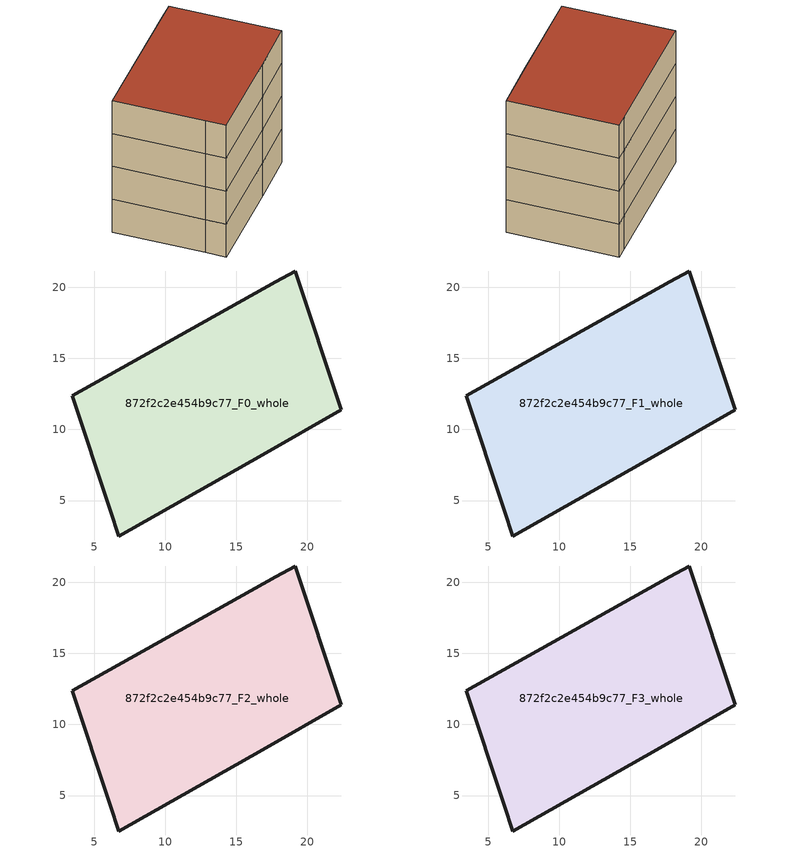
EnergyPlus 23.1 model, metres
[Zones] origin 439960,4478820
872f2c2e454b9c77_F0_whole
 floor ground (EU_floor_Construction): 19.16,21.15 22.37,11.39 16.85,8.24 6.72,2.5 6.13,4.32 3.47,12.38 17.78,20.39 z0
 wall outside (EU_wall_Construction): 3.47,12.38 6.13,4.32 6.72,2.5 16.85,8.24 22.37,11.39 19.16,21.15 17.78,20.39 3.47,12.38 z0:3
872f2c2e454b9c77_F1_whole
 floor to 872f2c2e454b9c77_F0_whole (EU_floor_Construction): 19.16,21.15 22.37,11.39 16.85,8.24 6.72,2.5 6.13,4.32 3.47,12.38 17.78,20.39 z3
 wall outside (EU_wall_Construction): 3.47,12.38 6.13,4.32 6.72,2.5 16.85,8.24 22.37,11.39 19.16,21.15 17.78,20.39 3.47,12.38 z3:6
872f2c2e454b9c77_F2_whole
 floor to 872f2c2e454b9c77_F1_whole (EU_floor_Construction): 19.16,21.15 22.37,11.39 16.85,8.24 6.72,2.5 6.13,4.32 3.47,12.38 17.78,20.39 z6
 wall outside (EU_wall_Construction): 3.47,12.38 6.13,4.32 6.72,2.5 16.85,8.24 22.37,11.39 19.16,21.15 17.78,20.39 3.47,12.38 z6:9
872f2c2e454b9c77_F3_whole
 floor to 872f2c2e454b9c77_F2_whole (EU_floor_Construction): 19.16,21.15 22.37,11.39 16.85,8.24 6.72,2.5 6.13,4.32 3.47,12.38 17.78,20.39 z9
 wall outside (EU_wall_Construction): 3.47,12.38 6.13,4.32 6.72,2.5 16.85,8.24 22.37,11.39 19.16,21.15 17.78,20.39 3.47,12.38 z9:12
 roof outside (EU_roof_Construction): 16.85,8.24 22.37,11.39 19.16,21.15 17.78,20.39 3.47,12.38 6.13,4.32 6.72,2.5 z12
[Building]
EU S2 Campaign: North Axis=0; Terrain=City; Solar Distribution=FullExterior
[Site:Location]
Madrid: Latitude=40.5; Longitude=-3.5; Time Zone=1; Elevation=609
[SizingPeriod:WeatherFileDays]
AnnualSizingPeriod: Begin Month=1; Begin Day of Month=1; End Month=12; End Day of Month=31; Day of Week for Start Day=Monday; Use Weather File Daylight Saving Period=No; Use Weather File Rain and Snow Indicators=No
[MATERIAL]
EU_InternalMass_Material: Roughness=MediumRough; Thickness=0.1; Conductivity=1; Density=1800; Specific Heat=900; Thermal Absorptance=0.9; Solar Absorptance=0.7; Visible Absorptance=0.7
[MATERIAL:NOMASS] Roughness=MediumRough; Thermal Absorptance=0.9; Solar Absorptance=0.7; Visible Absorptance=0.7
Name | Thermal Resistance
EU_wall_NoMass | 1.60022
EU_roof_NoMass | 1.57597
EU_floor_NoMass | 0.470652
[CONSTRUCTION]
EU_wall_Construction: EU_wall_NoMass
EU_roof_Construction: EU_roof_NoMass
EU_floor_Construction: EU_floor_NoMass
EU_InternalMass_Construction: EU_InternalMass_Material
[ZONE] Type=1; Multiplier=1; Ceiling Height=autocalculate; Floor Area=autocalculate; Part of Total Floor Area=Yes
Name | Volume
872f2c2e454b9c77_F0_whole | 547.615
872f2c2e454b9c77_F1_whole; 872f2c2e454b9c77_F2_whole; 872f2c2e454b9c77_F3_whole | 547.616
[INTERNALMASS] Construction=EU_InternalMass_Construction; Surface Area=182.538
Name | Zone or ZoneList
872f2c2e454b9c77_F0_whole_EU_InternalMass | 872f2c2e454b9c77_F0_whole
872f2c2e454b9c77_F1_whole_EU_InternalMass | 872f2c2e454b9c77_F1_whole
872f2c2e454b9c77_F2_whole_EU_InternalMass | 872f2c2e454b9c77_F2_whole
872f2c2e454b9c77_F3_whole_EU_InternalMass | 872f2c2e454b9c77_F3_whole
[OTHEREQUIPMENT] Fuel Type=Electricity; Design Level Calculation Method=Watts/Area; Power per Zone Floor Area=1; Fraction Latent=0; Fraction Radiant=0; Fraction Lost=0; Carbon Dioxide Generation Rate=0; EndUse Subcategory=EU_Step8_InternalGains
Name | Zone or ZoneList or Space or SpaceList | Schedule
EU_Step8_InternalGain_872f2c2e454b9c77_F0_whole_f000 | 872f2c2e454b9c77_F0_whole | EU_Step8_GainSchedule_872f2c2e454b9c77_F0_whole_f000
EU_Step8_InternalGain_872f2c2e454b9c77_F1_whole_f000 | 872f2c2e454b9c77_F1_whole | EU_Step8_GainSchedule_872f2c2e454b9c77_F1_whole_f000
EU_Step8_InternalGain_872f2c2e454b9c77_F2_whole_f000 | 872f2c2e454b9c77_F2_whole | EU_Step8_GainSchedule_872f2c2e454b9c77_F2_whole_f000
EU_Step8_InternalGain_872f2c2e454b9c77_F3_whole_f000 | 872f2c2e454b9c77_F3_whole | EU_Step8_GainSchedule_872f2c2e454b9c77_F3_whole_f000
[ZONEVENTILATION:DESIGNFLOWRATE] Schedule=EU_AlwaysOn; Design Flow Rate Calculation Method=AirChanges/Hour; Air Changes per Hour=0.480704; Ventilation Type=Natural; Fan Pressure Rise=0; Fan Total Efficiency=1; Constant Term Coefficient=1; Temperature Term Coefficient=0; Velocity Term Coefficient=0; Velocity Squared Term Coefficient=0; Minimum Indoor Temperature=-100; Maximum Indoor Temperature=100; Delta Temperature=-100; Minimum Outdoor Temperature=-100; Maximum Outdoor Temperature=100; Maximum Wind Speed=40
Name | Zone or ZoneList or Space or SpaceList
EU_ConstantAir_872f2c2e454b9c77_F0_whole | 872f2c2e454b9c77_F0_whole
EU_ConstantAir_872f2c2e454b9c77_F1_whole | 872f2c2e454b9c77_F1_whole
EU_ConstantAir_872f2c2e454b9c77_F2_whole | 872f2c2e454b9c77_F2_whole
EU_ConstantAir_872f2c2e454b9c77_F3_whole | 872f2c2e454b9c77_F3_whole
[HVACTEMPLATE:THERMOSTAT] Constant Heating Setpoint=20; Constant Cooling Setpoint=50
EU_HeatOnly_872f2c2e454b9c77_F0_whole; EU_HeatOnly_872f2c2e454b9c77_F1_whole; EU_HeatOnly_872f2c2e454b9c77_F2_whole; EU_HeatOnly_872f2c2e454b9c77_F3_whole
[HVACTEMPLATE:ZONE:IDEALLOADSAIRSYSTEM] System Availability Schedule=EU_AlwaysOn; Maximum Heating Supply Air Temperature=50; Minimum Cooling Supply Air Temperature=13; Maximum Heating Supply Air Humidity Ratio=0.0156; Minimum Cooling Supply Air Humidity Ratio=0.0077; Heating Limit=NoLimit; Cooling Limit=NoLimit; Heating Availability Schedule=EU_AlwaysOn; Cooling Availability Schedule=EU_CoolingOff; Dehumidification Control Type=ConstantSensibleHeatRatio; Cooling Sensible Heat Ratio=0.7; Dehumidification Setpoint=60; Humidification Control Type=None; Humidification Setpoint=30; Outdoor Air Method=None; Outdoor Air Flow Rate per Person=0.00944; Outdoor Air Flow Rate per Zone Floor Area=0; Outdoor Air Flow Rate per Zone=0; Demand Controlled Ventilation Type=None; Outdoor Air Economizer Type=NoEconomizer; Heat Recovery Type=None; Sensible Heat Recovery Effectiveness=0.7; Latent Heat Recovery Effectiveness=0.65
Name | Template Thermostat
872f2c2e454b9c77_F0_whole | EU_HeatOnly_872f2c2e454b9c77_F0_whole
872f2c2e454b9c77_F1_whole | EU_HeatOnly_872f2c2e454b9c77_F1_whole
872f2c2e454b9c77_F2_whole | EU_HeatOnly_872f2c2e454b9c77_F2_whole
872f2c2e454b9c77_F3_whole | EU_HeatOnly_872f2c2e454b9c77_F3_whole
[SIZING:ZONE] Zone Cooling Design Supply Air Temperature Input Method=SupplyAirTemperature; Zone Cooling Design Supply Air Temperature=13; Zone Heating Design Supply Air Temperature Input Method=SupplyAirTemperature; Zone Heating Design Supply Air Temperature=50; Zone Cooling Design Supply Air Humidity Ratio=0.008; Zone Heating Design Supply Air Humidity Ratio=0.008; Cooling Design Air Flow Method=DesignDay; Cooling Design Air Flow Rate=0; Cooling Minimum Air Flow per Zone Floor Area=0.000762; Cooling Minimum Air Flow=0; Cooling Minimum Air Flow Fraction=0.2; Heating Design Air Flow Method=DesignDay; Heating Design Air Flow Rate=0; Heating Maximum Air Flow per Zone Floor Area=0.002032; Heating Maximum Air Flow=0.141576; Heating Maximum Air Flow Fraction=0.3; Account for Dedicated Outdoor Air System=No; Dedicated Outdoor Air System Control Strategy=NeutralSupplyAir; Dedicated Outdoor Air Low Setpoint Temperature for Design=autosize; Dedicated Outdoor Air High Setpoint Temperature for Design=autosize; Zone Load Sizing Method=Sensible Load Only No Latent Load; Zone Latent Cooling Design Supply Air Humidity Ratio Input Method=HumidityRatioDifference; Zone Cooling Design Supply Air Humidity Ratio Difference=0.005; Zone Latent Heating Design Supply Air Humidity Ratio Input Method=HumidityRatioDifference; Zone Humidification Design Supply Air Humidity Ratio Difference=0.005
872f2c2e454b9c77_F0_whole; 872f2c2e454b9c77_F1_whole; 872f2c2e454b9c77_F2_whole; 872f2c2e454b9c77_F3_whole
[SCHEDULE:CONSTANT]
Name | Hourly Value
EU_AlwaysOn | 1
EU_CoolingOff | 0
[SCHEDULE:FILE] Column Number=1; Rows to Skip at Top=0; Number of Hours of Data=8760; Column Separator=Comma; Interpolate to Timestep=No; Minutes per Item=60; Adjust Schedule for Daylight Savings=Yes
Name | File
EU_Step8_GainSchedule_872f2c2e454b9c77_F0_whole_f000 | C:\Users\o_iseri\Desktop\OpenUBEM\openubem\outputs\eu_evidence\EU-11\ES-MAD-BERRUGUETE\idfs\872f2c2e454b9c77\872f2c2e454b9c77_F0_whole_f000_gain.csv
EU_Step8_GainSchedule_872f2c2e454b9c77_F1_whole_f000 | C:\Users\o_iseri\Desktop\OpenUBEM\openubem\outputs\eu_evidence\EU-11\ES-MAD-BERRUGUETE\idfs\872f2c2e454b9c77\872f2c2e454b9c77_F1_whole_f000_gain.csv
EU_Step8_GainSchedule_872f2c2e454b9c77_F2_whole_f000 | C:\Users\o_iseri\Desktop\OpenUBEM\openubem\outputs\eu_evidence\EU-11\ES-MAD-BERRUGUETE\idfs\872f2c2e454b9c77\872f2c2e454b9c77_F2_whole_f000_gain.csv
EU_Step8_GainSchedule_872f2c2e454b9c77_F3_whole_f000 | C:\Users\o_iseri\Desktop\OpenUBEM\openubem\outputs\eu_evidence\EU-11\ES-MAD-BERRUGUETE\idfs\872f2c2e454b9c77\872f2c2e454b9c77_F3_whole_f000_gain.csv
